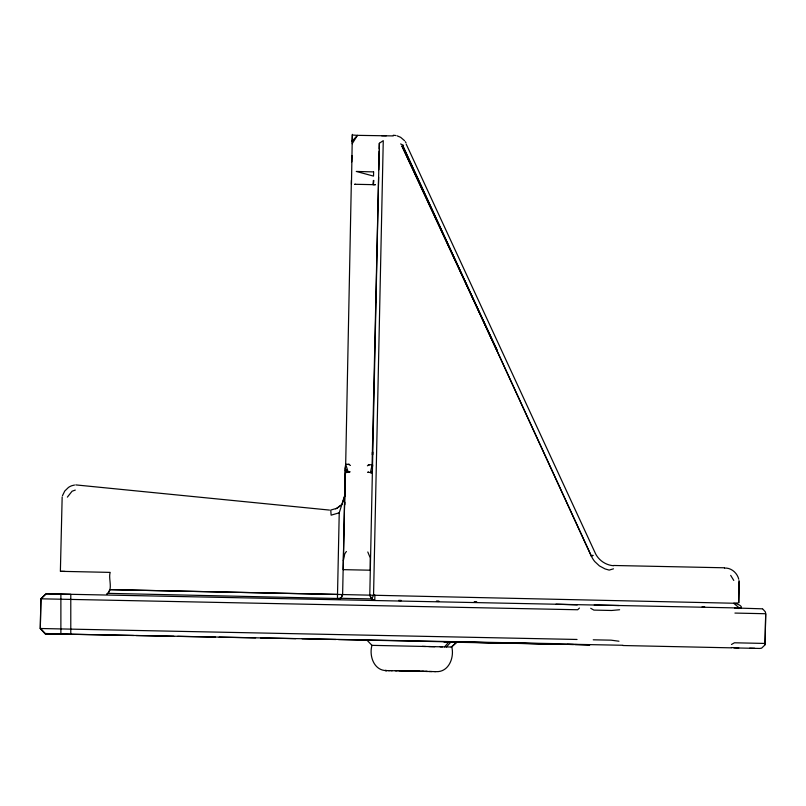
<?xml version="1.0" encoding="UTF-8"?>
<svg xmlns="http://www.w3.org/2000/svg" width="806" height="806" viewBox="0 0 806 806"><rect width="100%" height="100%" fill="white"/><g stroke="black" fill="none" stroke-linecap="round" stroke-linejoin="round"><path stroke-width="1.21" d="M393.278 135.922L357.451 135.348L352.212 141.121L352.343 134.36M106.936 594.133L108.075 593.347L337.432 598.485L339.235 512.797L344.726 495.468L345.2 474.079M351.466 184.201L352.222 140.576M355.517 184.302L354.66 184.272L375.395 184.705L372.997 184.665L373.369 180.433M373.853 180.453L373.359 184.564M345.331 467.238L343.165 569.651L370.307 570.205L370.286 557.953L367.788 551.969M352.192 142.239L352.343 135.015L357.451 135.348L352.172 143.75M379.163 151.196L378.76 169.854M339.215 599.261L340.898 598.284L342.641 594.556L733.651 603.241C741.228 604.006 746.477 610.374 733.551 607.865L46.113 593.8L40.925 598.808L40.3 628.519L45.207 633.728L60.883 634.05L60.883 594.113M133.645 635.491L70.787 634.262L70.787 594.324L46.113 593.8L40.905 598.808L40.3 628.519L45.207 633.728L60.883 634.05M345.351 465.727L342.61 594.939L340.898 598.284L371.344 598.908L372.443 599.745M344.797 504.758L344.847 502.249M344.978 496.012L345.371 477.233M347.386 472.245L345.28 468.699L348.172 472.044L349.885 471.863L348.172 472.044L345.683 464.246L351.386 180.322M370.387 472.82L372.09 464.8L378.608 177.199M372.735 454.665L372.785 452.095M375.959 302.27L376.019 299.751M371.989 599.463L369.783 595.14L379.344 143.267L383.263 140.647L373.551 595.211L371.667 599.211L373.128 600.037M765.075 643.44L765.7 613.729L765.045 643.893M106.664 594.234C113.596 590.022 108.064 578.617 110.19 572.391L61.024 571.333M351.769 161.905L351.92 155.518M372.312 454.755L372.362 452.237M446.514 641.798L366.962 640.145L371.969 645.354C368.906 655.782 373.944 670.713 386.537 670.582L436.167 671.64C448.74 672.285 454.423 657.605 451.813 647.037L440.116 646.785M379.213 148.798L379.344 143.267M342.641 594.556L109.807 589.629L108.075 593.347M731.485 644.468L734.457 642.785L764.944 643.44L764.723 645.173L761.599 648.165L759.736 648.447L733.903 647.893M62.163 496.949L60.379 571.333L65.034 571.434M764.592 645.475L764.944 643.44M62.465 495.69L64.752 491.035L68.48 487.418A14.951 14.951 0 0 1 71.946 485.675L74.484 485.051M341.956 504.546L344.676 496.295M67.372 497.121L72.077 491.217L75.29 490.078M371.264 473.273L372.392 470.734M444.6 646.886L448.902 641.848L451.007 641.898L446.464 646.936M346.439 551.516L345.703 552.372A11.113 11.113 0 0 0 344.676 554.155L343.336 560.694M340.978 504.999L336.827 508.294L330.762 510.057L331.115 515.165L339.235 512.797M451.209 647.037L457.022 642.029M579.433 608.046L577.68 609.749L40.905 598.808M451.662 647.037L456.871 642.029M340.575 598.556L341.2 597.981L337.432 598.485M337.956 594.455L109.807 589.629M339.941 506.057L338.107 507.518M337.734 507.77L335.669 508.848M367.395 465.808L369.48 464.75M402.758 145.735L591.342 556.09L592.924 555.364L591.342 556.09L402.758 145.735L401.952 146.088L497.05 350.912M613.477 568.824L609.175 570.104L605.074 568.925L599.412 565.903L594.737 561.53A25.268 25.268 0 0 1 591.342 556.09M75.774 484.9L329.483 510.077M622.907 645.274L443.844 641.747L589.851 644.85L575.262 644.548M724.463 568.089C731.133 567.535 737.238 572.935 738.759 579.232M41.408 628.519L40.3 628.519L45.277 633.728L555.183 643.641M371.969 645.354L442.484 646.835M385.147 670.501L386.537 670.582M434.756 671.61L435.411 671.61M557.651 644.165L453.657 642.221M556.019 604.188L577.277 604.893M404.924 670.955L417.8 671.237M381.631 135.74L386.286 135.801M421.881 671.338L423.815 671.358M425.659 671.408L427.361 671.438L398.91 670.834M593.246 639.813L611.039 640.166L618.958 641.223M454.312 641.979L448.902 641.848M754.708 648.316L749.701 648.215M428.772 646.553L434.787 646.684M428.973 671.489L431.764 671.539M619.613 609.749L611.643 610.485L593.881 610.102L590.707 608.288M415.695 671.207L419.896 671.287M398.708 600.651L401.217 600.702M436.469 601.417L438.988 601.478M474.23 602.193L476.749 602.243M594.254 604.994L619.26 605.528M136.164 635.541L173.874 636.266M177.652 636.347L215.363 637.072M219.141 637.153L255.593 637.858M260.62 637.959L295.822 638.644M302.109 638.765L335.951 639.511M70.787 634.171L44.904 633.496M390.96 670.683L392.27 670.703M345.683 464.246L349.451 464.327M368.322 464.719L372.09 464.8M613.527 565.48L724.493 567.787M398.708 600.369L401.217 600.43M436.469 601.175L438.988 601.226M474.23 601.971L476.749 602.022M734.609 607.966L762.355 608.822M622.907 645.525L731.415 647.843M567.182 644.367L573.449 644.498M338.46 639.571L368.503 640.266M422.233 646.402L425.558 646.483M734.931 613.074L765.579 613.729L765.428 611.966L762.829 609.044M577.046 639.46L40.975 628.519M389.782 670.652L387.948 670.602M455.491 641.999L456.347 642.029M395.343 670.753L397.076 670.804M374.891 595.261L373.551 595.211L374.891 595.241L374.79 600.319L373.934 600.238L374.79 600.339L371.344 598.908M737.571 602.908L733.651 603.241L739.414 608.067M386.84 670.582L385.53 670.501M393.278 135.247L395.847 135.519M731.415 647.561L738.78 647.994M385.228 670.501L386.437 670.582M613.527 565.731C606.031 565.157 599.261 560.694 595.715 554.085L406.204 144.123M397.096 135.821L400.653 137.332L404.552 140.677M372.725 599.865L373.531 600.168M400.602 143.942L403.544 145.352M348.323 464.296L350.459 465.455M730.679 575.363L733.772 580.441M405.327 141.705L406.002 142.813M401.952 146.088L497.453 350.741M369.783 595.14L371.667 599.211M345.25 470.16L346.409 472.699M739.011 580.522L738.729 602.938L739.162 581.831M373.601 171.9L373.531 176.101L356.272 171.446L373.601 171.9M372.523 464.8L372.493 466.442L372.523 464.8M704.595 606.878L702.076 606.827L704.595 606.847M368.523 472.296L367.697 472.215L369.299 472.467L368.523 472.296"/></g></svg>
